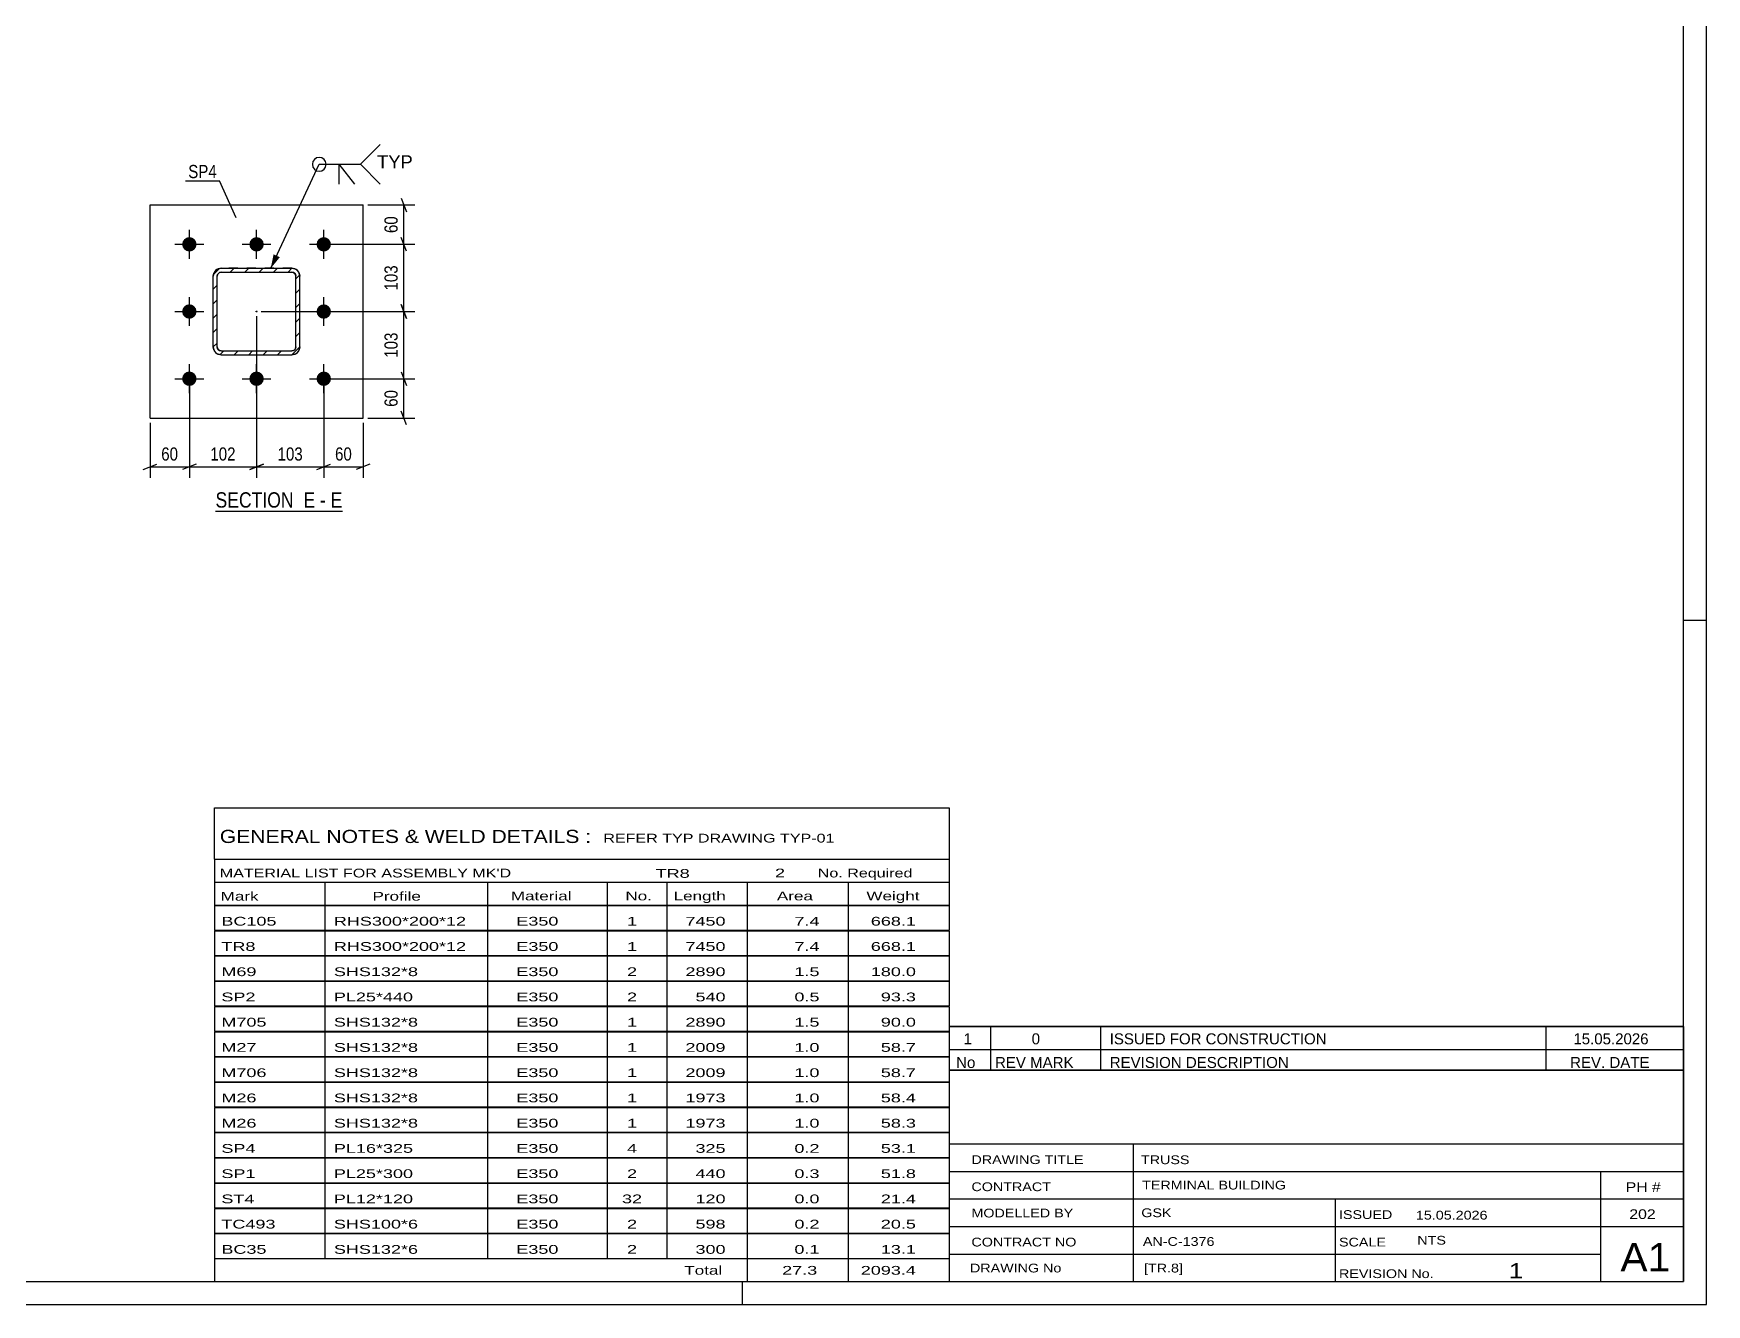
# Model space of a CAD drawing. Header units: millimetres. Extents: x 0 to 841, y 0 to 594.
# Drawn here: x 476.6 to 841, y 0 to 276.9 of the extents above; entities that cross this region are included whole.
import ezdxf

# ---------------------------------------------------------------- set-up
doc = ezdxf.new("R2010")
doc.units = ezdxf.units.MM
doc.linetypes.add('DXK_LINE_DOT2', pattern=[3.9198, 1.9599, -1.9599])
doc.linetypes.add('DXK_LINE_DOT3', pattern=[5.9187, 2.979, -0.9799, 0.9799, -0.9799])
doc.styles.add('Arial', font='ARIAL.TTF', dxfattribs={"height": 0.2})
doc.styles.add('Arial Narrow', font='ARIALN.TTF', dxfattribs={"height": 0.2})

# ---------------------------------------------------------------- blocks, each defined once
blk = doc.blocks.new('Unknown-389627663-1162')
at = {"color": 5, "linetype": 'Continuous'}
for p, q in [((841, 0), (841, 594)), ((836, 5), (836, 589)), ((841, 149), (836, 149)), ((5, 5), (836, 5)), ((631, 0), (631, 5)), ((0, 0), (841, 0))]:
    blk.add_line(p, q, dxfattribs=at)
blk = doc.blocks.new('Unknown-389627663-30403')
at = {"color": 7, "linetype": 'Continuous'}
for p, q in [((676, 51.05), (676, 5)), ((676, 51.05), (836, 51.05)), ((836, 51), (836, 5)), ((676, 35), (836, 35)), ((716.14, 35), (716.14, 5)), ((676, 29), (836, 29)), ((818, 5.05), (818, 29.05)), ((676, 23), (836, 23)), ((760.14, 23), (760.14, 5)), ((676, 17), (836, 17)), ((676, 11), (818, 11)), ((676, 5), (836, 5))]:
    blk.add_line(p, q, dxfattribs=at)
at = {"color": 7, "style": 'Arial Narrow'}
for s, height, width, p in [('DRAWING TITLE', 1.9089, 1.425378, (680.88, 30.61)), ('TRUSS', 1.909, 1.425378, (717.81, 30.59)), ('CONTRACT', 1.909, 1.425378, (680.88, 24.71)), ('TERMINAL BUILDING', 1.9089, 1.425378, (718.06, 25.07)), ('MODELLED BY', 1.9089, 1.425378, (680.88, 18.98)), ('GSK', 1.909, 1.425378, (717.88, 19.04)), ('ISSUED', 1.909, 1.425378, (760.94, 18.64)), ('15.05.2026', 1.909, 1.425378, (777.69, 18.52)), ('CONTRACT NO', 1.9089, 1.425378, (680.88, 12.66)), ('AN-C-1376', 1.909, 1.425378, (718.23, 12.78)), ('SCALE', 1.909, 1.425378, (760.94, 12.65)), ('A1', 6.204, 1.25, (822.24, 7.2)), ('DRAWING No', 1.909, 1.425378, (680.56, 7)), ('[TR.8]', 1.909, 1.425378, (718.46, 6.99)), ('REVISION No.', 1.9089, 1.425378, (760.94, 5.77)), ('1', 3.34, 1.5, (797.91, 5.68))]:
    blk.add_text(s, height=height, dxfattribs=dict(at, width=width)).set_placement(p)
at = {"color": 7, "linetype": 'Continuous', "style": 'Arial Narrow'}
for s, height, width, p in [('PH #', 2.1, 1.42538, (823.4, 24.55)), ('202', 2.1, 1.42538, (824.19, 18.65)), ('NTS', 1.909, 1.425378, (778, 13.05))]:
    blk.add_text(s, height=height, dxfattribs=dict(at, width=width)).set_placement(p)
blk = doc.blocks.new('Unknown-389627663-30404')
at = {"color": 7, "linetype": 'Continuous'}
for p, q in [((516, 108.25), (676, 108.25)), ((516, 97), (516, 108.25)), ((676, 108.25), (676, 97)), ((516, 97), (676, 97)), ((516, 97), (516, 92)), ((676, 97), (676, 92)), ((516, 92), (676, 92)), ((516, 92), (516, 87)), ((540, 92), (540, 87)), ((575.5, 92), (575.5, 87)), ((601.5, 92), (601.5, 87)), ((614.5, 92), (614.5, 87)), ((632, 92), (632, 87)), ((654, 92), (654, 87)), ((676, 92), (676, 87)), ((516, 87), (676, 87)), ((516, 86.95), (516, 81.55)), ((516, 86.95), (676, 86.95)), ((540, 87), (540, 81.5)), ((575.5, 87), (575.5, 81.5)), ((601.5, 87), (601.5, 81.5)), ((614.5, 87), (614.5, 81.5)), ((632, 87), (632, 81.5)), ((654, 87), (654, 81.5)), ((676, 86.95), (676, 81.55)), ((516, 81.55), (676, 81.55)), ((516, 81.45), (516, 76.05)), ((516, 81.45), (676, 81.45)), ((540, 81.5), (540, 76)), ((575.5, 81.5), (575.5, 76)), ((601.5, 81.5), (601.5, 76)), ((614.5, 81.5), (614.5, 76)), ((632, 81.5), (632, 76)), ((654, 81.5), (654, 76)), ((676, 81.45), (676, 76.05)), ((516, 76.05), (676, 76.05)), ((516, 75.95), (516, 70.55)), ((516, 75.95), (676, 75.95)), ((540, 76), (540, 70.5)), ((575.5, 76), (575.5, 70.5)), ((601.5, 76), (601.5, 70.5)), ((614.5, 76), (614.5, 70.5)), ((632, 76), (632, 70.5)), ((654, 76), (654, 70.5)), ((676, 75.95), (676, 70.55)), ((516, 70.55), (676, 70.55)), ((516, 70.45), (516, 65.05)), ((516, 70.45), (676, 70.45)), ((540, 70.5), (540, 65)), ((575.5, 70.5), (575.5, 65)), ((601.5, 70.5), (601.5, 65)), ((614.5, 70.5), (614.5, 65)), ((632, 70.5), (632, 65)), ((654, 70.5), (654, 65)), ((676, 70.45), (676, 65.05)), ((516, 65.05), (676, 65.05)), ((516, 64.95), (516, 59.55)), ((516, 64.95), (676, 64.95)), ((540, 65), (540, 59.5)), ((575.5, 65), (575.5, 59.5)), ((601.5, 65), (601.5, 59.5)), ((614.5, 65), (614.5, 59.5)), ((632, 65), (632, 59.5)), ((654, 65), (654, 59.5)), ((676, 64.95), (676, 59.55)), ((516, 59.55), (676, 59.55)), ((516, 59.45), (516, 54.05)), ((516, 59.45), (676, 59.45)), ((540, 59.5), (540, 54)), ((575.5, 59.5), (575.5, 54)), ((601.5, 59.5), (601.5, 54)), ((614.5, 59.5), (614.5, 54)), ((632, 59.5), (632, 54)), ((654, 59.5), (654, 54)), ((676, 59.45), (676, 54.05)), ((516, 54.05), (676, 54.05)), ((516, 53.95), (516, 48.55)), ((516, 53.95), (676, 53.95)), ((540, 54), (540, 48.5)), ((575.5, 54), (575.5, 48.5)), ((601.5, 54), (601.5, 48.5)), ((614.5, 54), (614.5, 48.5)), ((632, 54), (632, 48.5)), ((654, 54), (654, 48.5)), ((676, 53.95), (676, 48.55)), ((516, 48.55), (676, 48.55)), ((516, 48.45), (516, 43.05)), ((516, 48.45), (676, 48.45)), ((540, 48.5), (540, 43)), ((575.5, 48.5), (575.5, 43)), ((601.5, 48.5), (601.5, 43)), ((614.5, 48.5), (614.5, 43)), ((632, 48.5), (632, 43)), ((654, 48.5), (654, 43)), ((676, 48.45), (676, 43.05)), ((516, 43.05), (676, 43.05)), ((516, 42.95), (516, 37.55)), ((516, 42.95), (676, 42.95)), ((540, 43), (540, 37.5)), ((575.5, 43), (575.5, 37.5)), ((601.5, 43), (601.5, 37.5)), ((614.5, 43), (614.5, 37.5)), ((632, 43), (632, 37.5)), ((654, 43), (654, 37.5)), ((676, 42.95), (676, 37.55)), ((516, 37.55), (676, 37.55)), ((516, 37.45), (516, 32.05)), ((516, 37.45), (676, 37.45)), ((540, 37.5), (540, 32)), ((575.5, 37.5), (575.5, 32)), ((601.5, 37.5), (601.5, 32)), ((614.5, 37.5), (614.5, 32)), ((632, 37.5), (632, 32)), ((654, 37.5), (654, 32)), ((676, 37.45), (676, 32.05)), ((516, 32.05), (676, 32.05)), ((516, 31.95), (516, 26.55)), ((516, 31.95), (676, 31.95)), ((540, 32), (540, 26.5)), ((575.5, 32), (575.5, 26.5)), ((601.5, 32), (601.5, 26.5)), ((614.5, 32), (614.5, 26.5)), ((632, 32), (632, 26.5)), ((654, 32), (654, 26.5)), ((676, 31.95), (676, 26.55)), ((516, 26.55), (676, 26.55)), ((516, 26.45), (516, 21.05)), ((516, 26.45), (676, 26.45)), ((540, 26.5), (540, 21)), ((575.5, 26.5), (575.5, 21)), ((601.5, 26.5), (601.5, 21)), ((614.5, 26.5), (614.5, 21)), ((632, 26.5), (632, 21)), ((654, 26.5), (654, 21)), ((676, 26.45), (676, 21.05)), ((516, 21.05), (676, 21.05)), ((516, 20.95), (516, 15.55)), ((516, 20.95), (676, 20.95)), ((540, 21), (540, 15.5)), ((575.5, 21), (575.5, 15.5)), ((601.5, 21), (601.5, 15.5)), ((614.5, 21), (614.5, 15.5)), ((632, 21), (632, 15.5)), ((654, 21), (654, 15.5)), ((676, 20.95), (676, 15.55)), ((516, 15.55), (676, 15.55)), ((516, 15.45), (516, 10.05)), ((516, 15.45), (676, 15.45)), ((540, 15.5), (540, 10)), ((575.5, 15.5), (575.5, 10)), ((601.5, 15.5), (601.5, 10)), ((614.5, 15.5), (614.5, 10)), ((632, 15.5), (632, 10)), ((654, 15.5), (654, 10)), ((676, 15.45), (676, 10.05)), ((516, 10.05), (676, 10.05)), ((516, 10), (676, 10)), ((516, 10), (516, 5)), ((632, 10), (632, 5)), ((654, 10), (654, 5)), ((676, 10), (676, 5)), ((516, 5), (676, 5))]:
    blk.add_line(p, q, dxfattribs=at)
at = {"color": 7, "style": 'Arial Narrow'}
for s, height, width, p in [('GENERAL NOTES & WELD DETAILS :', 2.8633, 1.4, (517.15, 100.56)), ('REFER TYP DRAWING TYP-01', 1.9089, 1.6, (600.7, 100.66)), ("MATERIAL LIST FOR ASSEMBLY MK'D", 1.9089, 1.6, (517.15, 93.06)), ('TR8', 1.909, 1.794707, (612.09, 92.97)), ('2', 1.91, 1.794707, (638.08, 93.06)), ('No. Required', 1.9089, 1.6, (647.41, 93.06)), ('Mark', 1.909, 1.7, (517.34, 88)), ('Profile', 1.909, 1.7, (550.41, 88)), ('Material', 1.909, 1.7, (580.54, 88.06)), ('No.', 1.909, 1.7, (605.5, 88.06)), ('Length', 1.909, 1.7, (616, 88.06)), ('Area', 1.909, 1.7, (638.5, 88.06)), ('Weight', 1.909, 1.7, (658, 88.06))]:
    blk.add_text(s, height=height, dxfattribs=dict(at, width=width)).set_placement(p)
at = {"color": 7, "linetype": 'Continuous', "style": 'Arial Narrow'}
for s, height, width, p in [('BC105', 1.909, 1.794707, (517.5, 82.56)), ('RHS300*200*12', 1.9089, 1.794707, (542, 82.56)), ('E350', 1.909, 1.794707, (581.74, 82.56)), ('1', 1.91, 1.794707, (605.86, 82.56)), ('7450', 1.909, 1.794707, (618.58, 82.56)), ('7.4', 1.909, 1.794707, (642.32, 82.56)), ('668.1', 1.909, 1.794707, (658.96, 82.56)), ('TR8', 1.909, 1.794707, (517.5, 77.06)), ('RHS300*200*12', 1.9089, 1.794707, (542, 77.06)), ('E350', 1.909, 1.794707, (581.74, 77.06)), ('1', 1.91, 1.794707, (605.86, 77.06)), ('7450', 1.909, 1.794707, (618.58, 77.06)), ('7.4', 1.909, 1.794707, (642.32, 77.06)), ('668.1', 1.909, 1.794707, (658.96, 77.06)), ('M69', 1.909, 1.794707, (517.5, 71.56)), ('SHS132*8', 1.909, 1.794707, (542, 71.56)), ('E350', 1.909, 1.794707, (581.74, 71.56)), ('2', 1.91, 1.794707, (605.86, 71.56)), ('2890', 1.909, 1.794707, (618.58, 71.56)), ('1.5', 1.909, 1.794707, (642.32, 71.56)), ('180.0', 1.909, 1.794707, (658.96, 71.56)), ('SP2', 1.909, 1.794707, (517.5, 66.06)), ('PL25*440', 1.909, 1.794707, (542, 66.06)), ('E350', 1.909, 1.794707, (581.74, 66.06)), ('2', 1.91, 1.794707, (605.86, 66.06)), ('540', 1.909, 1.794707, (620.77, 66.06)), ('0.5', 1.909, 1.794707, (642.32, 66.06)), ('93.3', 1.909, 1.794707, (661.14, 66.06)), ('M705', 1.909, 1.794707, (517.5, 60.56)), ('SHS132*8', 1.909, 1.794707, (542, 60.56)), ('E350', 1.909, 1.794707, (581.74, 60.56)), ('1', 1.91, 1.794707, (605.86, 60.56)), ('2890', 1.909, 1.794707, (618.58, 60.56)), ('1.5', 1.909, 1.794707, (642.32, 60.56)), ('90.0', 1.909, 1.794707, (661.14, 60.56)), ('M27', 1.909, 1.794707, (517.5, 55.06)), ('SHS132*8', 1.909, 1.794707, (542, 55.06)), ('E350', 1.909, 1.794707, (581.74, 55.06)), ('1', 1.91, 1.794707, (605.86, 55.06)), ('2009', 1.909, 1.794707, (618.58, 55.06)), ('1.0', 1.909, 1.794707, (642.32, 55.06)), ('58.7', 1.909, 1.794707, (661.14, 55.06)), ('M706', 1.909, 1.794707, (517.5, 49.56)), ('SHS132*8', 1.909, 1.794707, (542, 49.56)), ('E350', 1.909, 1.794707, (581.74, 49.56)), ('1', 1.91, 1.794707, (605.86, 49.56)), ('2009', 1.909, 1.794707, (618.58, 49.56)), ('1.0', 1.909, 1.794707, (642.32, 49.56)), ('58.7', 1.909, 1.794707, (661.14, 49.56)), ('M26', 1.909, 1.794707, (517.5, 44.06)), ('SHS132*8', 1.909, 1.794707, (542, 44.06)), ('E350', 1.909, 1.794707, (581.74, 44.06)), ('1', 1.91, 1.794707, (605.86, 44.06)), ('1973', 1.909, 1.794707, (618.58, 44.06)), ('1.0', 1.909, 1.794707, (642.32, 44.06)), ('58.4', 1.909, 1.794707, (661.14, 44.06)), ('M26', 1.909, 1.794707, (517.5, 38.56)), ('SHS132*8', 1.909, 1.794707, (542, 38.56)), ('E350', 1.909, 1.794707, (581.74, 38.56)), ('1', 1.91, 1.794707, (605.86, 38.56)), ('1973', 1.909, 1.794707, (618.58, 38.56)), ('1.0', 1.909, 1.794707, (642.32, 38.56)), ('58.3', 1.909, 1.794707, (661.14, 38.56)), ('SP4', 1.909, 1.794707, (517.5, 33.06)), ('PL16*325', 1.909, 1.794707, (542, 33.06)), ('E350', 1.909, 1.794707, (581.74, 33.06)), ('4', 1.91, 1.794707, (605.86, 33.06)), ('325', 1.909, 1.794707, (620.77, 33.06)), ('0.2', 1.909, 1.794707, (642.32, 33.06)), ('53.1', 1.909, 1.794707, (661.14, 33.06)), ('SP1', 1.909, 1.794707, (517.5, 27.56)), ('PL25*300', 1.909, 1.794707, (542, 27.56)), ('E350', 1.909, 1.794707, (581.74, 27.56)), ('2', 1.91, 1.794707, (605.86, 27.56)), ('440', 1.909, 1.794707, (620.77, 27.56)), ('0.3', 1.909, 1.794707, (642.32, 27.56)), ('51.8', 1.909, 1.794707, (661.14, 27.56)), ('ST4', 1.909, 1.794707, (517.5, 22.06)), ('PL12*120', 1.909, 1.794707, (542, 22.06)), ('E350', 1.909, 1.794707, (581.74, 22.06)), ('32', 1.909, 1.794707, (604.76, 22.06)), ('120', 1.909, 1.794707, (620.77, 22.06)), ('0.0', 1.909, 1.794707, (642.32, 22.06)), ('21.4', 1.909, 1.794707, (661.14, 22.06)), ('TC493', 1.909, 1.794707, (517.5, 16.56)), ('SHS100*6', 1.909, 1.794707, (542, 16.56)), ('E350', 1.909, 1.794707, (581.74, 16.56)), ('2', 1.91, 1.794707, (605.86, 16.56)), ('598', 1.909, 1.794707, (620.77, 16.56)), ('0.2', 1.909, 1.794707, (642.32, 16.56)), ('20.5', 1.909, 1.794707, (661.14, 16.56)), ('BC35', 1.909, 1.794707, (517.5, 11.06)), ('SHS132*6', 1.909, 1.794707, (542, 11.06)), ('E350', 1.909, 1.794707, (581.74, 11.06)), ('2', 1.91, 1.794707, (605.86, 11.06)), ('300', 1.909, 1.794707, (620.77, 11.06)), ('0.1', 1.909, 1.794707, (642.32, 11.06)), ('13.1', 1.909, 1.794707, (661.14, 11.06)), ('Total', 1.909, 1.7, (618.33, 6.5)), ('27.3', 1.909, 1.794707, (639.64, 6.5)), ('2093.4', 1.909, 1.794707, (656.77, 6.5))]:
    blk.add_text(s, height=height, dxfattribs=dict(at, width=width)).set_placement(p)
blk = doc.blocks.new('Unknown-389627663-30406')
at = {"color": 7, "linetype": 'Continuous'}
for p, q in [((676, 60.55), (836, 60.55)), ((836, 60.55), (676, 60.55)), ((676, 60.55), (676, 55.55)), ((685, 60.55), (685, 55.55)), ((709, 60.55), (709, 55.55)), ((806, 60.55), (806, 55.55)), ((836, 60.55), (836, 55.55)), ((676, 55.55), (836, 55.55)), ((676, 55.55), (676, 51.05)), ((676, 55.55), (836, 55.55)), ((685, 55.55), (685, 51.05)), ((709, 55.55), (709, 51.05)), ((806, 55.55), (806, 51.05)), ((836, 55.55), (836, 51.05)), ((836, 51.05), (676, 51.05))]:
    blk.add_line(p, q, dxfattribs=at)
at = {"color": 7, "linetype": 'Continuous', "style": 'Arial Narrow'}
for s, height, width, p in [('1', 2.39, 1.196471, (679.16, 56.7)), ('0', 2.39, 1.196471, (694, 56.7)), ('ISSUED FOR CONSTRUCTION', 2.3861, 1.196471, (711, 56.7)), ('15.05.2026', 2.386, 1.196471, (812, 56.7)), ('No', 2.386, 1.2, (677.54, 51.55)), ('REV MARK', 2.386, 1.2, (686, 51.55)), ('REVISION DESCRIPTION', 2.3861, 1.2, (711, 51.55)), ('REV. DATE', 2.386, 1.2, (811.28, 51.55))]:
    blk.add_text(s, height=height, dxfattribs=dict(at, width=width)).set_placement(p)
blk = doc.blocks.new('Unknown-389627663-15 - 15365')
at = {"color": 6, "linetype": 'Continuous'}
blk.add_line((516.22, 172.88), (543.87, 172.88), dxfattribs=at)
at = {"color": 0, "linetype": 'Continuous'}
blk.add_wipeout([(534.33, 173.63), (534.33, 177.13), (516.22, 177.13), (516.22, 173.63)], dxfattribs=at)
at = {"color": 7, "linetype": 'Continuous', "style": 'Arial Narrow'}
blk.add_text('SECTION ', height=3.34, dxfattribs=at).set_placement((516.22, 173.63))
at = {"color": 0, "linetype": 'Continuous'}
blk.add_wipeout([(537.93, 173.63), (537.93, 177.13), (535.38, 177.13), (535.38, 173.63)], dxfattribs=at)
blk.add_wipeout([(540.26, 173.63), (540.26, 177.13), (538.98, 177.13), (538.98, 173.63)], dxfattribs=at)
at = {"color": 7, "linetype": 'Continuous', "style": 'Arial Narrow'}
blk.add_text('E', height=3.34, dxfattribs=at).set_placement((535.38, 173.63))
at = {"color": 0, "linetype": 'Continuous'}
blk.add_wipeout([(543.87, 173.63), (543.87, 177.13), (541.31, 177.13), (541.31, 173.63)], dxfattribs=at)
at = {"color": 7, "linetype": 'Continuous', "style": 'Arial Narrow'}
for s, p in [('-', (538.98, 173.63)), ('E', (541.31, 173.63))]:
    blk.add_text(s, height=3.34, dxfattribs=at).set_placement(p)
blk = doc.blocks.new('Bolt-389627663-15459 - 15365')
at = {"linetype": 'Continuous'}
for points in [[(510.52, 232.56, -1), (510.52, 229.42, -1)], [(525.16, 232.56, -1), (525.16, 229.42, -1)], [(539.8, 232.56, -1), (539.8, 229.42, -1)], [(510.52, 217.92, -1), (510.52, 214.78, -1)], [(539.8, 217.92, -1), (539.8, 214.78, -1)], [(510.52, 203.28, -1), (510.52, 200.13, -1)], [(525.16, 203.28, -1), (525.16, 200.13, -1)], [(539.8, 203.28, -1), (539.8, 200.13, -1)]]:
    blk.add_hatch(color=1, dxfattribs=at).paths.add_polyline_path(points)
at = {"color": 1, "linetype": 'Continuous'}
for p, q in [((510.52, 227.85), (510.52, 234.13)), ((525.16, 227.85), (525.16, 234.13)), ((539.8, 227.85), (539.8, 234.13)), ((507.37, 230.99), (513.66, 230.99)), ((522.02, 230.99), (528.3, 230.99)), ((536.66, 230.99), (542.95, 230.99)), ((510.52, 213.2), (510.52, 219.49)), ((539.8, 213.2), (539.8, 219.49)), ((507.37, 216.35), (513.66, 216.35)), ((536.66, 216.35), (542.95, 216.35)), ((510.52, 198.56), (510.52, 204.85)), ((525.16, 198.56), (525.16, 204.85)), ((539.8, 198.56), (539.8, 204.85)), ((507.37, 201.7), (513.66, 201.7)), ((522.02, 201.7), (528.3, 201.7)), ((536.66, 201.7), (542.95, 201.7))]:
    blk.add_line(p, q, dxfattribs=at)
blk = doc.blocks.new('Part-389627663-15373 - 15365')
at = {"linetype": 'Continuous'}
h = blk.add_hatch(dxfattribs=at)
h.set_pattern_fill('', scale=0.7, style=0, pattern_type=0)
h.set_pattern_definition([(45, (532.8742, 206.9185), (-1.57154, 1.57154), [])])
h.paths.add_polyline_path([(517.45, 206.92), (532.87, 206.92), (533.53, 207.05), (534.09, 207.42), (534.46, 207.98), (534.59, 208.63), (534.59, 224.06), (534.46, 224.72), (534.09, 225.27), (533.53, 225.65), (532.87, 225.78), (517.45, 225.78), (516.79, 225.65), (516.23, 225.27), (515.86, 224.72), (515.73, 224.06), (515.73, 208.63), (515.86, 207.98), (516.23, 207.42), (516.79, 207.05)])
h.paths.add_polyline_path([(516.65, 208.3), (516.59, 208.63), (516.59, 224.06), (516.65, 224.39), (516.84, 224.67), (517.12, 224.85), (517.45, 224.92), (532.87, 224.92), (533.2, 224.85), (533.48, 224.67), (533.67, 224.39), (533.73, 224.06), (533.73, 208.63), (533.67, 208.3), (533.48, 208.03), (533.2, 207.84), (532.87, 207.78), (517.45, 207.78), (517.12, 207.84), (516.84, 208.03)])
blk.add_hatch(color=30, dxfattribs=at).paths.add_polyline_path([(525.16, 216.25, -1), (525.16, 216.45, -1)])
at = {"color": 7, "linetype": 'DXK_LINE_DOT2'}
for p, q in [((515.73, 224.06), (515.86, 224.72)), ((515.73, 208.63), (515.73, 224.06)), ((516.65, 224.39), (516.59, 224.06)), ((516.59, 208.63), (516.59, 224.06)), ((516.84, 224.67), (516.65, 224.39)), ((516.79, 225.65), (517.45, 225.78)), ((517.12, 224.85), (516.84, 224.67)), ((517.45, 224.92), (517.12, 224.85)), ((532.87, 225.78), (517.45, 225.78)), ((517.45, 224.92), (532.87, 224.92)), ((532.87, 225.78), (533.53, 225.65)), ((533.2, 224.85), (532.87, 224.92)), ((533.48, 224.67), (533.2, 224.85)), ((533.67, 224.39), (533.48, 224.67)), ((533.73, 224.06), (533.67, 224.39)), ((533.73, 208.63), (533.73, 224.06)), ((534.46, 224.72), (534.59, 224.06)), ((534.59, 208.63), (534.59, 224.06)), ((515.86, 207.98), (515.73, 208.63)), ((516.59, 208.63), (516.65, 208.3)), ((516.65, 208.3), (516.84, 208.03)), ((516.84, 208.03), (517.12, 207.84)), ((517.12, 207.84), (517.45, 207.78)), ((517.45, 207.78), (532.87, 207.78)), ((532.87, 207.78), (533.2, 207.84)), ((533.2, 207.84), (533.48, 208.03)), ((533.48, 208.03), (533.67, 208.3)), ((533.67, 208.3), (533.73, 208.63)), ((534.59, 208.63), (534.46, 207.98)), ((517.45, 206.92), (516.79, 207.05)), ((517.45, 206.92), (532.87, 206.92)), ((533.53, 207.05), (532.87, 206.92))]:
    blk.add_line(p, q, dxfattribs=at)
at = {"color": 2, "linetype": 'Continuous'}
for p, q in [((515.86, 224.72), (515.73, 224.06)), ((515.73, 224.06), (515.73, 224.06)), ((515.73, 208.63), (515.73, 224.06)), ((516.59, 224.06), (516.65, 224.39)), ((516.59, 224.06), (516.59, 224.06)), ((516.59, 208.63), (516.59, 224.06)), ((516.65, 224.39), (516.84, 224.67)), ((517.45, 225.78), (516.79, 225.65)), ((516.84, 224.67), (517.12, 224.85)), ((517.12, 224.85), (517.45, 224.92)), ((517.45, 225.78), (517.45, 225.78)), ((517.45, 225.78), (532.87, 225.78)), ((517.45, 224.92), (517.45, 224.92)), ((517.45, 224.92), (532.87, 224.92)), ((532.87, 225.78), (532.87, 225.78)), ((533.53, 225.65), (532.87, 225.78)), ((532.87, 224.92), (532.87, 224.92)), ((532.87, 224.92), (533.2, 224.85)), ((533.2, 224.85), (533.48, 224.67)), ((533.48, 224.67), (533.67, 224.39)), ((533.67, 224.39), (533.73, 224.06)), ((533.73, 224.06), (533.73, 224.06)), ((533.73, 208.63), (533.73, 224.06)), ((534.59, 224.06), (534.46, 224.72)), ((534.59, 224.06), (534.59, 224.06)), ((534.59, 208.63), (534.59, 224.06)), ((515.73, 208.63), (515.73, 208.63)), ((515.73, 208.63), (515.86, 207.98)), ((516.59, 208.63), (516.59, 208.63)), ((516.65, 208.3), (516.59, 208.63)), ((516.84, 208.03), (516.65, 208.3)), ((517.12, 207.84), (516.84, 208.03)), ((517.45, 207.78), (517.12, 207.84)), ((517.45, 207.78), (517.45, 207.78)), ((517.45, 207.78), (532.87, 207.78)), ((533.2, 207.84), (532.87, 207.78)), ((532.87, 207.78), (532.87, 207.78)), ((533.48, 208.03), (533.2, 207.84)), ((533.67, 208.3), (533.48, 208.03)), ((533.73, 208.63), (533.67, 208.3)), ((533.73, 208.63), (533.73, 208.63)), ((534.46, 207.98), (534.59, 208.63)), ((534.59, 208.63), (534.59, 208.63)), ((516.79, 207.05), (517.45, 206.92)), ((517.45, 206.92), (517.45, 206.92)), ((517.45, 206.92), (532.87, 206.92)), ((532.87, 206.92), (533.53, 207.05)), ((532.87, 206.92), (532.87, 206.92))]:
    blk.add_line(p, q, dxfattribs=at)
at = {"color": 30, "linetype": 'DXK_LINE_DOT3'}
blk.add_line((525.16, 216.35), (525.16, 216.35), dxfattribs=at)
at = {"color": 30, "linetype": 'Continuous'}
blk.add_circle((525.16, 216.35), 0.1, dxfattribs=at)
at = {"color": 7, "linetype": 'DXK_LINE_DOT2'}
for centre, start, end in [((517.45, 224.06), 112.4999, 157.4999), ((532.87, 224.06), 22.4999, 67.4999), ((517.45, 208.63), 202.4999, 247.4999), ((532.87, 208.63), 292.4999, 337.4999)]:
    blk.add_arc(centre, 1.71, start, end, dxfattribs=at)
at = {"color": 2, "linetype": 'Continuous'}
for centre, start, end in [((517.45, 224.06), 112.4999, 157.4999), ((532.87, 224.06), 22.4999, 67.4999), ((517.45, 208.63), 202.4999, 247.4999), ((532.87, 208.63), 292.4999, 337.4999)]:
    blk.add_arc(centre, 1.71, start, end, dxfattribs=at)
blk = doc.blocks.new('Part-389627663-15402 - 15365')
at = {"color": 2, "linetype": 'Continuous'}
for p, q in [((501.95, 193.13), (501.95, 239.56)), ((501.95, 239.56), (548.37, 239.56)), ((548.37, 193.13), (548.37, 239.56)), ((501.95, 193.13), (548.37, 193.13))]:
    blk.add_line(p, q, dxfattribs=at)
blk = doc.blocks.new('StraightDimension-389627663-29603 - 15365')
at = {"color": 7, "linetype": 'Continuous'}
for p, q in [((525.16, 215.35), (525.16, 180.13)), ((510.52, 200.7), (510.52, 180.13)), ((512.02, 183.13), (509.02, 181.93)), ((510.52, 182.53), (525.16, 182.53)), ((523.66, 181.93), (526.66, 183.13))]:
    blk.add_line(p, q, dxfattribs=at)
at = {"color": 0}
blk.add_wipeout([(521.18, 183.28), (521.18, 187.48), (514.5, 187.48), (514.5, 183.28)], dxfattribs=at)
at = {"color": 3, "style": 'Arial Narrow'}
blk.add_text('102', height=2.863, dxfattribs=at).set_placement((515.1, 183.88))
blk = doc.blocks.new('StraightDimension-389627663-29665 - 15365')
at = {"color": 7, "linetype": 'Continuous'}
for p, q in [((540.8, 201.7), (559.64, 201.7)), ((556.64, 203.2), (557.84, 200.2)), ((557.24, 193.13), (557.24, 201.7)), ((557.84, 191.63), (556.64, 194.63)), ((549.37, 193.13), (559.64, 193.13))]:
    blk.add_line(p, q, dxfattribs=at)
at = {"color": 0}
blk.add_wipeout([(556.49, 199.85), (552.29, 199.85), (552.29, 194.99), (556.49, 194.99)], dxfattribs=at)
at = {"color": 3, "style": 'Arial Narrow'}
blk.add_text('60', height=2.863, rotation=90.0002, dxfattribs=at).set_placement((555.89, 195.59))
blk = doc.blocks.new('StraightDimension-389627663-29601 - 15365')
at = {"color": 7, "linetype": 'Continuous'}
for p, q in [((539.8, 200.7), (539.8, 180.13)), ((548.37, 192.13), (548.37, 180.13)), ((538.3, 181.93), (541.3, 183.13)), ((539.8, 182.53), (548.37, 182.53)), ((549.87, 183.13), (546.87, 181.93))]:
    blk.add_line(p, q, dxfattribs=at)
at = {"color": 0}
blk.add_wipeout([(546.52, 183.28), (546.52, 187.48), (541.66, 187.48), (541.66, 183.28)], dxfattribs=at)
at = {"color": 3, "style": 'Arial Narrow'}
blk.add_text('60', height=2.863, dxfattribs=at).set_placement((542.26, 183.88))
blk = doc.blocks.new('StraightDimension-389627663-29602 - 15365')
at = {"color": 7, "linetype": 'Continuous'}
for p, q in [((525.16, 215.35), (525.16, 180.13)), ((539.8, 200.7), (539.8, 180.13)), ((526.66, 183.13), (523.66, 181.93)), ((525.16, 182.53), (539.8, 182.53)), ((538.3, 181.93), (541.3, 183.13))]:
    blk.add_line(p, q, dxfattribs=at)
at = {"color": 0}
blk.add_wipeout([(535.82, 183.28), (535.82, 187.48), (529.14, 187.48), (529.14, 183.28)], dxfattribs=at)
at = {"color": 3, "style": 'Arial Narrow'}
blk.add_text('103', height=2.863, dxfattribs=at).set_placement((529.74, 183.88))
blk = doc.blocks.new('StraightDimension-389627663-29604 - 15365')
at = {"color": 7, "linetype": 'Continuous'}
for p, q in [((510.52, 200.7), (510.52, 180.13)), ((501.95, 192.13), (501.95, 180.13)), ((500.45, 181.93), (503.45, 183.13)), ((501.95, 182.53), (510.52, 182.53)), ((512.02, 183.13), (509.02, 181.93))]:
    blk.add_line(p, q, dxfattribs=at)
at = {"color": 0}
blk.add_wipeout([(508.66, 183.28), (508.66, 187.48), (503.8, 187.48), (503.8, 183.28)], dxfattribs=at)
at = {"color": 3, "style": 'Arial Narrow'}
blk.add_text('60', height=2.863, dxfattribs=at).set_placement((504.4, 183.88))
blk = doc.blocks.new('StraightDimension-389627663-29662 - 15365')
at = {"color": 7, "linetype": 'Continuous'}
for p, q in [((556.64, 241.06), (557.84, 238.06)), ((549.37, 239.56), (559.64, 239.56)), ((557.24, 230.99), (557.24, 239.56)), ((540.8, 230.99), (559.64, 230.99)), ((557.84, 229.49), (556.64, 232.49))]:
    blk.add_line(p, q, dxfattribs=at)
at = {"color": 0}
blk.add_wipeout([(556.49, 237.7), (552.29, 237.7), (552.29, 232.85), (556.49, 232.85)], dxfattribs=at)
at = {"color": 3, "style": 'Arial Narrow'}
blk.add_text('60', height=2.863, rotation=90.0002, dxfattribs=at).set_placement((555.89, 233.45))
blk = doc.blocks.new('StraightDimension-389627663-29663 - 15365')
at = {"color": 7, "linetype": 'Continuous'}
for p, q in [((540.8, 230.99), (559.64, 230.99)), ((557.84, 229.49), (556.64, 232.49)), ((557.24, 216.35), (557.24, 230.99)), ((526.16, 216.35), (559.64, 216.35)), ((556.64, 217.85), (557.84, 214.85))]:
    blk.add_line(p, q, dxfattribs=at)
at = {"color": 0}
blk.add_wipeout([(556.49, 227.01), (552.29, 227.01), (552.29, 220.33), (556.49, 220.33)], dxfattribs=at)
at = {"color": 3, "style": 'Arial Narrow'}
blk.add_text('103', height=2.863, rotation=90.0002, dxfattribs=at).set_placement((555.89, 220.93))
blk = doc.blocks.new('StraightDimension-389627663-29664 - 15365')
at = {"color": 7, "linetype": 'Continuous'}
for p, q in [((526.16, 216.35), (559.64, 216.35)), ((557.84, 214.85), (556.64, 217.85)), ((557.24, 201.7), (557.24, 216.35)), ((540.8, 201.7), (559.64, 201.7)), ((556.64, 203.2), (557.84, 200.2))]:
    blk.add_line(p, q, dxfattribs=at)
at = {"color": 0}
blk.add_wipeout([(556.49, 212.37), (552.29, 212.37), (552.29, 205.68), (556.49, 205.68)], dxfattribs=at)
at = {"color": 3, "style": 'Arial Narrow'}
blk.add_text('103', height=2.863, rotation=90.0002, dxfattribs=at).set_placement((555.89, 206.28))
blk = doc.blocks.new('Mark-389627663-18210 - 15365')
at = {"color": 0}
blk.add_wipeout([(516.49, 245.42), (516.49, 248.42), (510.28, 248.42), (510.28, 245.42)], dxfattribs=at)
blk.add_wipeout([(516.49, 245.42), (516.49, 248.42), (510.28, 248.42), (510.28, 245.42)], dxfattribs=at)
at = {"color": 30, "linetype": 'Continuous'}
for p in [(509.68, 244.82), (520.7, 236.79)]:
    blk.add_line(p, (517.09, 244.82), dxfattribs=at)
at = {"color": 3, "style": 'Arial Narrow'}
blk.add_text('SP4', height=2.863, dxfattribs=at).set_placement((510.28, 245.42))
blk = doc.blocks.new('WeldMark-389627663-18411 - 15365')
at = {"linetype": 'Continuous'}
blk.add_hatch(color=30, dxfattribs=at).paths.add_polyline_path([(530.22, 228.18), (528.27, 225.78), (528.86, 228.81)])
at = {"color": 30, "linetype": 'Continuous'}
for p, q in [((528.27, 225.78), (538.81, 248.42)), ((538.81, 248.42), (547.81, 248.42))]:
    blk.add_line(p, q, dxfattribs=at)
at = {"color": 3, "linetype": 'Continuous'}
for q in [(546.53, 244.13), (543.1, 244.13)]:
    blk.add_line((543.1, 248.42), q, dxfattribs=at)
for start, end in [(90, 270), (270, 90)]:
    blk.add_arc((538.81, 248.42), 1.5, start, end, dxfattribs=at)
at = {"color": 0, "linetype": 'Continuous'}
blk.add_wipeout([(559.19, 247.52), (559.19, 250.52), (551.41, 250.52), (551.41, 247.52)], dxfattribs=at)
blk.add_wipeout([(559.19, 247.52), (559.19, 250.52), (551.41, 250.52), (551.41, 247.52)], dxfattribs=at)
at = {"color": 3, "linetype": 'Continuous'}
for q in [(552.1, 252.71), (552.1, 244.13)]:
    blk.add_line((547.81, 248.42), q, dxfattribs=at)
at = {"color": 3, "linetype": 'Continuous', "style": 'Arial'}
blk.add_text('TYP', height=2.865, dxfattribs=at).set_placement((551.41, 247.52))

msp = doc.modelspace()

# ---------------------------------------------------------------- block references
for name in ['Unknown-389627663-1162', 'Part-389627663-15402 - 15365', 'Bolt-389627663-15459 - 15365', 'Part-389627663-15373 - 15365', 'Unknown-389627663-30404', 'Unknown-389627663-30406', 'Unknown-389627663-30403']:
    msp.add_blockref(name, (0, 0))

# ---------------------------------------------------------------- next in the draw order: block references
for name in ['Mark-389627663-18210 - 15365', 'StraightDimension-389627663-29662 - 15365', 'StraightDimension-389627663-29603 - 15365', 'StraightDimension-389627663-29665 - 15365', 'Unknown-389627663-15 - 15365']:
    msp.add_blockref(name, (0, 0))

# ---------------------------------------------------------------- next in the draw order: block references
for name in ['StraightDimension-389627663-29604 - 15365', 'StraightDimension-389627663-29601 - 15365']:
    msp.add_blockref(name, (0, 0))

# ---------------------------------------------------------------- next in the draw order: block references
msp.add_blockref('StraightDimension-389627663-29602 - 15365', (0, 0))

# ---------------------------------------------------------------- next in the draw order: block references
msp.add_blockref('StraightDimension-389627663-29663 - 15365', (0, 0))

# ---------------------------------------------------------------- next in the draw order: block references
for name in ['WeldMark-389627663-18411 - 15365', 'StraightDimension-389627663-29664 - 15365']:
    msp.add_blockref(name, (0, 0))

doc.saveas('drawing.dxf')
